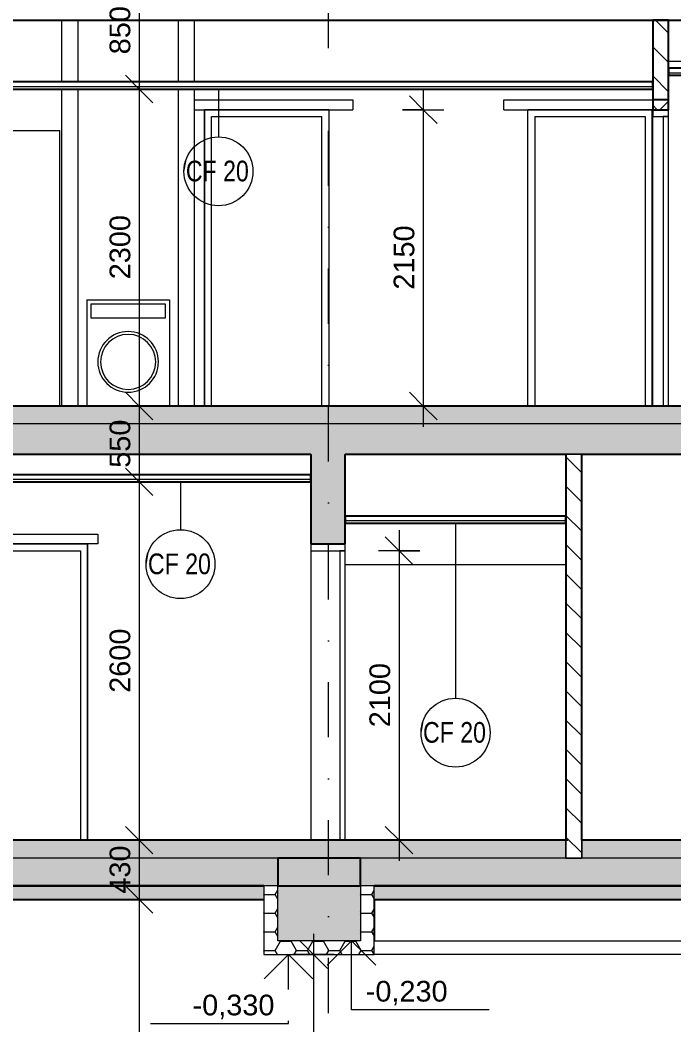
# Model space of a CAD drawing. Header units: millimetres. Extents: x -10201 to 171407, y -8645 to 72638.
# Drawn here: x 13037 to 17779, y -840 to 6450 of the extents above; entities that cross this region are included whole.
import ezdxf

# ---------------------------------------------------------------- set-up
doc = ezdxf.new("R2010")
doc.units = ezdxf.units.MM
doc.linetypes.add('HA_DashDot_10mm-S3mm', pattern=[1000, 400, -300, 0, -300])
doc.linetypes.add('HA_Dot-S4mm', pattern=[400, 0, -400])
for name, color, linetype, lineweight in [('A-____-____-DIMS', 9, 'Continuous', 5), ('A-____-____-DIMS-100', 9, 'Continuous', 5), ('A-CLNG-____-IDEN', 9, 'Continuous', 9), ('A-CLNG-____-MCUT', 9, 'Continuous', 25), ('A-CLNG-____-OTLN', 9, 'Continuous', 9), ('A-CLNG-____-PATT', 9, 'Continuous', 25), ('A-DETL-____-THIN', 9, 'Continuous', 9), ('A-DETL-GENF-OTLN', 9, 'Continuous', 9), ('A-DOOR-____-MCUT', 9, 'Continuous', 9), ('A-DOOR-____-OTLN', 9, 'Continuous', 9), ('A-DOOR-FRAM-MCUT', 9, 'Continuous', 9), ('A-DOOR-FRAM-OTLN', 9, 'Continuous', 9), ('A-FLOR-____-MCUT', 9, 'Continuous', 25), ('A-FLOR-____-PATT', 9, 'Continuous', 25), ('A-FLOR-LEVL-OTLN', 9, 'Continuous', 9), ('A-GENM-____-MCUT', 9, 'Continuous', 25), ('A-GENM-____-OTLN', 9, 'Continuous', 9), ('A-WALL-____-MCUT', 9, 'Continuous', 25), ('A-WALL-____-PATT', 9, 'Continuous', 25), ('E-ELEC-FIXT-OTLN', 9, 'Continuous', 9), ('G-____-____-DIMS', 9, 'Continuous', 5), ('I-FURN-____-OTLN', 9, 'Continuous', 9), ('I-WALL-____-MCUT', 9, 'Continuous', 25), ('I-WALL-____-OTLN', 9, 'Continuous', 9), ('S-BEAM-____-MCUT', 9, 'Continuous', 25), ('S-BEAM-____-OTLN', 9, 'Continuous', 9), ('S-GRID-____-OTLN', 9, 'Continuous', 5)]:
    doc.layers.add(name, color=color, linetype=linetype, lineweight=lineweight)
doc.styles.add('Arial_1', font='arial.ttf', dxfattribs={"height": 150})
doc.styles.add('Arial_3', font='arial.ttf', dxfattribs={"width": 0.8, "height": 150})
doc.dimstyles.new('Inner_Dimensions', dxfattribs={"dimscale": 304.8, "dimtxt": 153.03891, "dimasz": 0.656168, "dimexe": 0.492126, "dimexo": 0.0625, "dimgap": 0.065617, "dimtad": 1, "dimdec": 0, "dimzin": 0, "dimdsep": 46, "dimtxsty": 'Arial_1', "dimblk1": 'OBLIQUE', "dimblk2": 'OBLIQUE', "dimsah": 1, "dimcen": 0.09, "dimdle": 0.492126, "dimazin": 0, "dimtfac": 1, "dimtdec": 4, "dimtix": 1, "dimtmove": 0, "dimatfit": 3, "dimfxl": 0.492126, "dimfxlon": 1, "dimtvp": 1, "dimtolj": 1, "dimtzin": 0, "dimlwd": 9, "dimlwe": 9, "dimarcsym": 2})
pattern_1 = [(135, (-5348.04, 1865.4), (-106.066, -106.066), [])]
pattern_2 = [(0, (-5348.04, 1865.4), (117.188, 67.658), [78.125, -156.25]), (120, (-5348.04, 1865.4), (-117.18705, 67.65792), [78.125, -156.25]), (60, (-5348.04, 1865.4), (0.00045, 135.31679), [0, -156.25, 78.125, 0])]

# ---------------------------------------------------------------- blocks, each defined once
blk = doc.blocks.new('HA_DR_Single_Swing_Solid - In_BJ_900x2100_Vstupni-V1-ŘEZ B-B OBJEKT B')
at = {"layer": 'A-DOOR-____-MCUT', "color": 250}
for p, q in [((15395.7, 2600), (15355.7, 2600)), ((15355.7, 2600), (15355.7, 500)), ((15395.7, 500), (15395.7, 2600)), ((15355.7, 500), (15395.7, 500))]:
    blk.add_line(p, q, dxfattribs=at)
at = {"layer": 'A-DOOR-FRAM-MCUT', "color": 250}
for p, q in [((15395.7, 2650), (15145.7, 2650)), ((15145.7, 2650), (15145.7, 2600)), ((15395.7, 2600), (15395.7, 2650)), ((15145.7, 2600), (15395.7, 2600))]:
    blk.add_line(p, q, dxfattribs=at)
at = {"layer": 'A-DOOR-FRAM-OTLN', "color": 250}
blk.add_line((15145.7, 2600), (15145.7, 500), dxfattribs=at)
blk = doc.blocks.new('HA_DR_Double_Swing_Solid - In_OBJ_1500x2100_1000-1827100-ŘEZ B-B OBJEKT B')
at = {"layer": 'A-DOOR-____-OTLN', "color": 250}
for p, q in [((12975.7, 500), (12975.7, 2600)), ((12975.7, 2600), (12975.7, 500)), ((12905.7, 1470), (12845.7, 1470)), ((12845.7, 1470), (12845.7, 1407.2)), ((12905.7, 1240), (12905.7, 1470)), ((12875.7, 1407.5), (12780.7, 1407.5)), ((12780.7, 1400), (12780.7, 1407.5)), ((12780.7, 1392.5), (12780.7, 1400)), ((12780.7, 1392.5), (12875.7, 1392.5)), ((12845.7, 1392.8), (12845.7, 1240)), ((12845.7, 1240), (12905.7, 1240))]:
    blk.add_line(p, q, dxfattribs=at)
for points, knots in [([(12875.7, 1407.5), (12875.9, 1407.5), (12876.2, 1407.5), (12876.7, 1407.4), (12877.2, 1407.4), (12877.6, 1407.2), (12878.1, 1407.1), (12878.6, 1406.9), (12879, 1406.7), (12879.4, 1406.5), (12879.9, 1406.2), (12880.4, 1405.9), (12880.9, 1405.4), (12881.3, 1404.9), (12881.7, 1404.4), (12882.2, 1403.8), (12882.6, 1402.9), (12883.1, 1401.6), (12883.2, 1400.7), (12883.2, 1400)], [0.5, 0.5, 0.5, 0.5, 0.5208333, 0.5416667, 0.5625, 0.5833333, 0.6041667, 0.625, 0.6458333, 0.6666667, 0.6875, 0.7083333, 0.75, 0.7708333, 0.7916667, 0.8333333, 0.875, 0.9166667, 1, 1, 1, 1]), ([(12883.2, 1400), (12883.2, 1399.3), (12883.1, 1398.4), (12882.6, 1397.1), (12882.2, 1396.2), (12881.7, 1395.6), (12881.3, 1395.1), (12880.9, 1394.6), (12880.3, 1394), (12879.6, 1393.6), (12879, 1393.3), (12878.6, 1393.1), (12878.1, 1392.9), (12877.6, 1392.8), (12877.2, 1392.6), (12876.7, 1392.6), (12876.2, 1392.5), (12875.9, 1392.5), (12875.7, 1392.5)], [0, 0, 0, 0, 0.0833333, 0.125, 0.1666667, 0.2083333, 0.2291667, 0.25, 0.2916667, 0.3333333, 0.3541667, 0.375, 0.3958333, 0.4166667, 0.4375, 0.4583333, 0.4791667, 0.5, 0.5, 0.5, 0.5])]:
    blk.add_open_spline(points, degree=3, knots=knots, dxfattribs=at)
at = {"layer": 'A-DOOR-FRAM-OTLN', "color": 250}
for p, q in [((11925.7, 500), (11925.7, 2650)), ((13525.7, 2650), (11925.7, 2650)), ((13525.7, 500), (13525.7, 2650)), ((11975.7, 2600), (11975.7, 500)), ((11975.7, 2600), (13475.7, 2600)), ((13475.7, 2600), (13475.7, 500))]:
    blk.add_line(p, q, dxfattribs=at)
blk = doc.blocks.new('HA_DR_Single_Swing_Solid - In_BJ_800x2100-V2-ŘEZ B-B OBJEKT B')
at = {"layer": 'A-DOOR-FRAM-OTLN', "color": 250}
for p, q in [((-3229.3, 5800), (-3229.3, 3650)), ((-2329.3, 5800), (-3229.3, 5800)), ((-2329.3, 5800), (-2329.3, 3650)), ((-3179.3, 3650), (-3179.3, 5750)), ((-3179.3, 5750), (-2379.3, 5750)), ((-2379.3, 3650), (-2379.3, 5750))]:
    blk.add_line(p, q, dxfattribs=at)
blk = doc.blocks.new('HA_DR_Single_Swing_Solid - In_BJ_800x2100-2124338-ŘEZ B-B OBJEKT B')
at = {"layer": 'A-DOOR-FRAM-OTLN', "color": 250}
for p, q in [((-934.3, 500), (-934.3, 2650)), ((-34.3, 2650), (-934.3, 2650)), ((-34.3, 500), (-34.3, 2650)), ((-884.3, 2600), (-884.3, 500)), ((-884.3, 2600), (-84.3, 2600)), ((-84.3, 2600), (-84.3, 500))]:
    blk.add_line(p, q, dxfattribs=at)
blk = doc.blocks.new('HA_DR_Single_Swing_Solid - In_BJ_700x2100-2124344-ŘEZ B-B OBJEKT B')
at = {"layer": 'A-DOOR-____-MCUT', "color": 250}
for p, q in [((17740.7, 5750), (17700.7, 5750)), ((17700.7, 5750), (17700.7, 3650)), ((17740.7, 3650), (17740.7, 5750)), ((17700.7, 3650), (17740.7, 3650))]:
    blk.add_line(p, q, dxfattribs=at)
at = {"layer": 'A-DOOR-FRAM-MCUT', "color": 250}
for p, q in [((17740.7, 5800), (17625.7, 5800)), ((17625.7, 5800), (17625.7, 5750)), ((17740.7, 5750), (17740.7, 5800)), ((17625.7, 5750), (17740.7, 5750))]:
    blk.add_line(p, q, dxfattribs=at)
at = {"layer": 'A-DOOR-FRAM-OTLN', "color": 250}
blk.add_line((17625.7, 3650), (17625.7, 5750), dxfattribs=at)
blk = doc.blocks.new('R_bathroom_washing_machine - 600x600x900-1454049-ŘEZ B-B OBJEKT B')
at = {"layer": 'E-ELEC-FIXT-OTLN', "color": 250}
for p, q in [((13520.7, 4420), (14120.7, 4420)), ((13520.7, 4420), (13520.7, 3650)), ((13550.7, 4390), (13550.7, 4290)), ((14090.7, 4390), (13550.7, 4390)), ((14090.7, 4290), (14090.7, 4390)), ((14120.7, 4420), (14120.7, 3650)), ((13550.7, 4290), (14090.7, 4290))]:
    blk.add_line(p, q, dxfattribs=at)
for radius, start, end in [(220, 90, 270), (200, 90, 270), (220, 270, 90), (200, 270, 90)]:
    blk.add_arc((13820.7, 3970), radius, start, end, dxfattribs=at)
blk = doc.blocks.new('NAB_Šatní_skříň_ADNS - 600x2000xšířka-1488385-ŘEZ B-B OBJEKT B')
at = {"layer": 'I-FURN-____-OTLN', "color": 250}
blk.add_line((15395.7, 2500), (16995.7, 2500), dxfattribs=at)
blk = doc.blocks.new('NAB_Šatní_skříň_ADNS - 600x2000xšířka-1735594-ŘEZ B-B OBJEKT B')
at = {"layer": 'I-FURN-____-OTLN', "color": 250}
for p in [(11325.7, 5650), (13325.7, 3650)]:
    blk.add_line(p, (13325.7, 5650), dxfattribs=at)
blk = doc.blocks.new('TB_Porotherm KP11_5_1000mm - TB_Porotherm KP11_5_1000mm-1925202-ŘEZ B-B OBJEKT B')
at = {"layer": 'A-GENM-____-OTLN', "lineweight": 5}
h = blk.add_hatch(dxfattribs=at)
h.set_pattern_fill('FP_7', color=256, style=0, pattern_type=2)
h.set_pattern_definition([(45, (-5348.04, 1865.4), (-176.7767, 176.7767), []), (45, (-5277.33, 1865.4), (-176.7767, 176.7767), []), (45, (-5135.9, 1865.4), (-106.066, 247.4874), [100, -50, 3.353, -46.647])])
h.paths.add_polyline_path([(17740.7, 5800), (17740.7, 5871), (17625.7, 5871), (17625.7, 5800)])
at = {"layer": 'A-GENM-____-MCUT', "color": 50}
for p, q in [((17740.7, 5871), (17625.7, 5871)), ((17625.7, 5871), (17625.7, 5800)), ((17740.7, 5800), (17740.7, 5871)), ((17625.7, 5800), (17740.7, 5800))]:
    blk.add_line(p, q, dxfattribs=at)
blk = doc.blocks.new('TB_Porotherm KP11_5_1250mm - TB_Porotherm KP11_5_1250mm-V16-ŘEZ B-B OBJEKT B')
at = {"layer": 'A-GENM-____-OTLN', "color": 250}
for p, q in [((14300.7, 5871), (15450.7, 5871)), ((15450.7, 5871), (15450.7, 5800)), ((14300.7, 5800), (15450.7, 5800))]:
    blk.add_line(p, q, dxfattribs=at)
blk = doc.blocks.new('TB_Porotherm KP11_5_1250mm - TB_Porotherm KP11_5_1250mm-V17-ŘEZ B-B OBJEKT B')
at = {"layer": 'A-GENM-____-OTLN', "color": 250}
for p, q in [((16545.7, 5800), (16545.7, 5871)), ((16545.7, 5871), (17625.7, 5871)), ((16545.7, 5800), (17625.7, 5800))]:
    blk.add_line(p, q, dxfattribs=at)
blk = doc.blocks.new('TB_Porotherm KP11_5_1750mm - TB_Porotherm KP11_5_1750mm-1925687-ŘEZ B-B OBJEKT B')
at = {"layer": 'A-GENM-____-OTLN', "color": 250}
for p, q in [((11850.7, 2650), (11850.7, 2721)), ((11850.7, 2721), (13600.7, 2721)), ((13600.7, 2721), (13600.7, 2650)), ((13600.7, 2650), (11850.7, 2650))]:
    blk.add_line(p, q, dxfattribs=at)
blk = doc.blocks.new('185-01_OBJEKT B_Central_rvt-1-ŘEZ B-B OBJEKT B')
at = {"layer": 'A-FLOR-____-PATT', "lineweight": 5}
blk.add_hatch(color=7, dxfattribs=at).paths.add_polyline_path([(7568.5, 3520), (20570.7, 3520), (20570.7, 3650), (-6229.3, 3650), (-6229.3, 3520), (7021.6, 3520)])
at = {"layer": 'A-FLOR-____-PATT', "lineweight": 9}
for points in [[(7021.6, 3300), (20720.7, 3300), (20720.7, 3520), (-6739.3, 3520), (-6739.3, 3300), (6474.7, 3300)], [(21080.7, 170), (21080.7, 370), (-6739.3, 370), (-6739.3, 170), (20694.6, 170)]]:
    blk.add_hatch(color=254, dxfattribs=at).paths.add_polyline_path(points)
at = {"layer": 'A-FLOR-____-PATT', "lineweight": 5}
h = blk.add_hatch(color=7, dxfattribs=at)
h.paths.add_polyline_path([(-6229.3, 370), (16995.7, 370), (16995.7, 500), (-6229.3, 500), (-6229.3, 387.6)])
h.paths.add_polyline_path([(20694.6, 370), (20720.7, 370), (20720.7, 500), (17110.7, 500), (17110.7, 370), (20147.7, 370)])
at = {"layer": 'A-WALL-____-PATT', "lineweight": 5}
h = blk.add_hatch(dxfattribs=at)
h.set_pattern_fill('FP_3', color=10, style=0, pattern_type=2)
h.set_pattern_definition(pattern_1)
h.paths.add_polyline_path([(17740.7, 5800), (17740.7, 6450), (17625.7, 6450), (17625.7, 5800)])
at = {"layer": 'A-WALL-____-PATT', "lineweight": 9}
blk.add_hatch(color=254, dxfattribs=at).paths.add_polyline_path([(15145.7, 2650), (15395.7, 2650), (15395.7, 3300), (15145.7, 3300), (15145.7, 3200.3)])
at = {"layer": 'A-WALL-____-PATT', "lineweight": 5}
h = blk.add_hatch(dxfattribs=at)
h.set_pattern_fill('FP_3', color=10, style=0, pattern_type=2)
h.set_pattern_definition(pattern_1)
h.paths.add_polyline_path([(16995.7, 370), (17110.7, 370), (17110.7, 3300), (16995.7, 3300), (16995.7, 500)])
at = {"layer": 'A-CLNG-____-MCUT', "color": 50}
for p, q in [((20720.7, 6102), (17740.7, 6102)), ((17740.7, 6102), (17740.7, 6050)), ((17625.7, 6002), (11325.7, 6002)), ((17625.7, 5950), (17625.7, 6002)), ((17740.7, 6050), (20720.7, 6050)), ((11325.7, 5950), (17625.7, 5950)), ((15145.7, 3152), (3200.7, 3152)), ((15145.7, 3100), (15145.7, 3152)), ((3200.7, 3100), (15145.7, 3100)), ((16995.7, 2852), (15395.7, 2852)), ((15395.7, 2852), (15395.7, 2800)), ((16995.7, 2800), (16995.7, 2852)), ((15395.7, 2800), (16995.7, 2800))]:
    blk.add_line(p, q, dxfattribs=at)
at = {"layer": 'A-CLNG-____-MCUT', "color": 250, "lineweight": 9}
for p, q in [((20720.7, 6066), (17740.7, 6066)), ((17625.7, 5966), (11325.7, 5966)), ((15145.7, 3116), (3200.7, 3116)), ((16995.7, 2816), (15395.7, 2816))]:
    blk.add_line(p, q, dxfattribs=at)
at = {"layer": 'A-FLOR-____-MCUT', "color": 50}
for p, q in [((3200.7, 6450), (20720.7, 6450)), ((20570.7, 3650), (-6229.3, 3650)), ((3200.7, 3300), (15145.7, 3300)), ((15395.7, 3300), (16995.7, 3300)), ((17110.7, 3300), (20720.7, 3300)), ((16995.7, 500), (-6229.3, 500)), ((20720.7, 500), (17110.7, 500)), ((-6739.3, 170), (14805.7, 170)), ((14905.7, 170), (15505.7, 170)), ((15605.7, 170), (21080.7, 170))]:
    blk.add_line(p, q, dxfattribs=at)
at = {"layer": 'A-FLOR-____-MCUT', "color": 250, "lineweight": 9}
for p, q in [((20570.7, 3520), (-6229.3, 3520)), ((16995.7, 3300), (17110.7, 3300)), ((16995.7, 370), (16995.7, 500)), ((17110.7, 500), (17110.7, 370)), ((16995.7, 370), (-6229.3, 370)), ((17110.7, 370), (16995.7, 370)), ((20720.7, 370), (17110.7, 370))]:
    blk.add_line(p, q, dxfattribs=at)
at = {"layer": 'A-WALL-____-MCUT', "color": 250, "lineweight": 9}
for p, q in [((17110.7, 3300), (16995.7, 3300)), ((16995.7, 500), (16995.7, 370)), ((17110.7, 370), (17110.7, 500)), ((16995.7, 370), (17110.7, 370))]:
    blk.add_line(p, q, dxfattribs=at)
at = {"layer": 'I-WALL-____-MCUT', "color": 50}
for p, q in [((17625.7, 6450), (17625.7, 5800)), ((17740.7, 6450), (17625.7, 6450)), ((17740.7, 5800), (17740.7, 6450)), ((17625.7, 5800), (17740.7, 5800)), ((15145.7, 3300), (15145.7, 2650)), ((15395.7, 2650), (15395.7, 3300)), ((16995.7, 3300), (16995.7, 500)), ((17110.7, 500), (17110.7, 3300)), ((15145.7, 2650), (15395.7, 2650))]:
    blk.add_line(p, q, dxfattribs=at)
at = {"layer": 'I-WALL-____-OTLN', "color": 250}
for p, q in [((13340.7, 6002), (13340.7, 6450)), ((13455.7, 6450), (13455.7, 6002)), ((14185.7, 6002), (14185.7, 6450)), ((14300.7, 6450), (14300.7, 6002)), ((20720.7, 6150), (17740.7, 6150)), ((13340.7, 3650), (13340.7, 5950)), ((13455.7, 5950), (13455.7, 3650)), ((14185.7, 3650), (14185.7, 5950)), ((14300.7, 5950), (14300.7, 3650)), ((14375.7, 3650), (14375.7, 5800)), ((14375.7, 5800), (15275.7, 5800)), ((15275.7, 5800), (15275.7, 3650)), ((16720.7, 3650), (16720.7, 5800)), ((16720.7, 5800), (17620.7, 5800)), ((17620.7, 5800), (17620.7, 3650)), ((11925.7, 2650), (13525.7, 2650)), ((13525.7, 2650), (13525.7, 500))]:
    blk.add_line(p, q, dxfattribs=at)
at = {"layer": 'A-DOOR-____-OTLN', "color": 250, "lineweight": 9}
for name, p in [('HA_DR_Single_Swing_Solid - In_BJ_800x2100-V2-ŘEZ B-B OBJEKT B', (17605, 0)), ('HA_DR_Single_Swing_Solid - In_BJ_800x2100-2124338-ŘEZ B-B OBJEKT B', (17655, 3150)), ('HA_DR_Single_Swing_Solid - In_BJ_700x2100-2124344-ŘEZ B-B OBJEKT B', (0, 0)), ('HA_DR_Double_Swing_Solid - In_OBJ_1500x2100_1000-1827100-ŘEZ B-B OBJEKT B', (0, 0)), ('HA_DR_Single_Swing_Solid - In_BJ_900x2100_Vstupni-V1-ŘEZ B-B OBJEKT B', (0, 0))]:
    blk.add_blockref(name, p, dxfattribs=at)
at = {"layer": 'A-GENM-____-OTLN', "color": 250, "lineweight": 9}
for name in ['TB_Porotherm KP11_5_1250mm - TB_Porotherm KP11_5_1250mm-V16-ŘEZ B-B OBJEKT B', 'TB_Porotherm KP11_5_1250mm - TB_Porotherm KP11_5_1250mm-V17-ŘEZ B-B OBJEKT B', 'TB_Porotherm KP11_5_1000mm - TB_Porotherm KP11_5_1000mm-1925202-ŘEZ B-B OBJEKT B', 'TB_Porotherm KP11_5_1750mm - TB_Porotherm KP11_5_1750mm-1925687-ŘEZ B-B OBJEKT B']:
    blk.add_blockref(name, (0, 0), dxfattribs=at)
at = {"layer": 'E-ELEC-FIXT-OTLN', "color": 250, "lineweight": 9}
blk.add_blockref('R_bathroom_washing_machine - 600x600x900-1454049-ŘEZ B-B OBJEKT B', (0, 0), dxfattribs=at)
at = {"layer": 'I-FURN-____-OTLN', "color": 250, "lineweight": 9}
for name in ['NAB_Šatní_skříň_ADNS - 600x2000xšířka-1735594-ŘEZ B-B OBJEKT B', 'NAB_Šatní_skříň_ADNS - 600x2000xšířka-1488385-ŘEZ B-B OBJEKT B']:
    blk.add_blockref(name, (0, 0), dxfattribs=at)
blk = doc.blocks.new('DIMBLOCK21-ŘEZ B-B OBJEKT B')
at = {"layer": 'A-____-____-DIMS-100', "lineweight": 9}
for p, q in [((15961.2, 5950), (15961.2, 3500)), ((15961.2, 5800), (15861.2, 5900)), ((15811.2, 5800), (16111.2, 5800)), ((15961.2, 5800), (15811.2, 5800)), ((15961.2, 5800), (16061.2, 5700)), ((15961.2, 3650), (15861.2, 3750)), ((16111.2, 3650), (15811.2, 3650)), ((15961.2, 3650), (16061.2, 3550)), ((15961.2, 3650), (16111.2, 3650))]:
    blk.add_line(p, q, dxfattribs=at)
at = {"layer": 'A-____-____-DIMS-100', "color": 0, "lineweight": 9, "insert": (15746.4, 4494.3), "char_height": 150, "width": 553.765, "attachment_point": 1, "rotation": 90, "line_spacing_factor": 0.941778, "style": 'Arial_1'}
blk.add_mtext('2150', dxfattribs=at)
blk = doc.blocks.new('_Oblique')
at = {"color": 0, "linetype": 'ByBlock', "lineweight": -2}
blk.add_line((-0.5, -0.5), (0.5, 0.5), dxfattribs=at)
blk = doc.blocks.new('DIMBLOCK22-ŘEZ B-B OBJEKT B')
at = {"layer": 'A-____-____-DIMS-100', "lineweight": 9}
for p, q in [((15785.6, 2600), (15685.6, 2700)), ((15785.6, 2750), (15785.6, 350)), ((15935.6, 2600), (15635.6, 2600)), ((15785.6, 2600), (15885.6, 2500)), ((15785.6, 2600), (15935.6, 2600)), ((15785.6, 500), (15685.6, 600)), ((15935.6, 500), (15635.6, 500)), ((15785.6, 500), (15885.6, 400)), ((15785.6, 500), (15935.6, 500))]:
    blk.add_line(p, q, dxfattribs=at)
at = {"layer": 'A-____-____-DIMS-100', "color": 0, "lineweight": 9, "insert": (15570.9, 1319.3), "char_height": 150, "width": 553.765, "attachment_point": 1, "rotation": 90, "line_spacing_factor": 0.941778, "style": 'Arial_1'}
blk.add_mtext('2100', dxfattribs=at)
blk = doc.blocks.new('Spot Elevations - Flipped-794089-ŘEZ B-B OBJEKT B')
at = {"layer": 'G-____-____-DIMS', "lineweight": 9}
for p, q in [((-4701.9, -3226.8), (-4525.2, -3050)), ((-4525.2, -3050), (-4348.4, -3226.8)), ((-4525.2, -3550), (-4525.2, -3050)), ((-3525.2, -3550), (-4525.2, -3550))]:
    blk.add_line(p, q, dxfattribs=at)
blk = doc.blocks.new('HA_Tag_Ceiling - Group _ Type Mark-1822524-ŘEZ B-B OBJEKT B')
at = {"layer": 'A-CLNG-____-IDEN'}
blk.add_line((19480.7, 5452.7), (19495.8, 5538.2), dxfattribs=at)
blk.add_circle((19730.7, 5452.7), 250, dxfattribs=at)
blk = doc.blocks.new('DIMBLOCK54-ŘEZ B-B OBJEKT B')
at = {"layer": 'A-____-____-DIMS-100', "lineweight": 9}
for p, q in [((13900.9, 6800), (13800.9, 6900)), ((14050.9, 6800), (13750.9, 6800)), ((13900.9, 6800), (13900.9, 5950)), ((13900.9, 6800), (14000.9, 6700)), ((13900.9, 6800), (14050.9, 6800)), ((13900.9, 5950), (13800.9, 6050)), ((14050.9, 5950), (13750.9, 5950)), ((13900.9, 5950), (14000.9, 5850)), ((13900.9, 5950), (14050.9, 5950))]:
    blk.add_line(p, q, dxfattribs=at)
at = {"layer": 'A-____-____-DIMS-100', "color": 0, "lineweight": 9, "insert": (13686.2, 6201.9), "char_height": 150, "width": 415.324, "attachment_point": 1, "rotation": 90, "line_spacing_factor": 0.941778, "style": 'Arial_1'}
blk.add_mtext('850', dxfattribs=at)
blk = doc.blocks.new('DIMBLOCK55-ŘEZ B-B OBJEKT B')
at = {"layer": 'A-____-____-DIMS-100', "lineweight": 9}
for p, q in [((13900.9, 5950), (13800.9, 6050)), ((14050.9, 5950), (13750.9, 5950)), ((13900.9, 5950), (13900.9, 3650)), ((13900.9, 5950), (14000.9, 5850)), ((13900.9, 5950), (14050.9, 5950)), ((13900.9, 3650), (13800.9, 3750)), ((14050.9, 3650), (13750.9, 3650)), ((13900.9, 3650), (14000.9, 3550)), ((13900.9, 3650), (14050.9, 3650))]:
    blk.add_line(p, q, dxfattribs=at)
at = {"layer": 'A-____-____-DIMS-100', "color": 0, "lineweight": 9, "insert": (13686.2, 4569.3), "char_height": 150, "width": 553.765, "attachment_point": 1, "rotation": 90, "line_spacing_factor": 0.941778, "style": 'Arial_1'}
blk.add_mtext('2300', dxfattribs=at)
blk = doc.blocks.new('DIMBLOCK56-ŘEZ B-B OBJEKT B')
at = {"layer": 'A-____-____-DIMS-100', "lineweight": 9}
for p, q in [((13900.9, 3650), (13800.9, 3750)), ((14050.9, 3650), (13750.9, 3650)), ((13900.9, 3650), (13900.9, 3100)), ((13900.9, 3650), (14000.9, 3550)), ((13900.9, 3650), (14050.9, 3650)), ((13900.9, 3100), (13800.9, 3200)), ((14050.9, 3100), (13750.9, 3100)), ((13900.9, 3100), (14000.9, 3000)), ((13900.9, 3100), (14050.9, 3100))]:
    blk.add_line(p, q, dxfattribs=at)
at = {"layer": 'A-____-____-DIMS-100', "color": 0, "lineweight": 9, "insert": (13686.2, 3201.9), "char_height": 150, "width": 415.324, "attachment_point": 1, "rotation": 90, "line_spacing_factor": 0.941778, "style": 'Arial_1'}
blk.add_mtext('550', dxfattribs=at)
blk = doc.blocks.new('DIMBLOCK57-ŘEZ B-B OBJEKT B')
at = {"layer": 'A-____-____-DIMS-100', "lineweight": 9}
for p, q in [((13900.9, 3100), (13800.9, 3200)), ((14050.9, 3100), (13750.9, 3100)), ((13900.9, 3100), (13900.9, 500)), ((13900.9, 3100), (14000.9, 3000)), ((13900.9, 3100), (14050.9, 3100)), ((13900.9, 500), (13800.9, 600)), ((14050.9, 500), (13750.9, 500)), ((13900.9, 500), (14000.9, 400)), ((13900.9, 500), (14050.9, 500))]:
    blk.add_line(p, q, dxfattribs=at)
at = {"layer": 'A-____-____-DIMS-100', "color": 0, "lineweight": 9, "insert": (13686.2, 1569.3), "char_height": 150, "width": 553.765, "attachment_point": 1, "rotation": 90, "line_spacing_factor": 0.941778, "style": 'Arial_1'}
blk.add_mtext('2600', dxfattribs=at)
blk = doc.blocks.new('DIMBLOCK58-ŘEZ B-B OBJEKT B')
at = {"layer": 'A-____-____-DIMS-100', "lineweight": 9}
for p, q in [((13900.9, 500), (13800.9, 600)), ((14050.9, 500), (13750.9, 500)), ((13900.9, 500), (13900.9, 70)), ((13900.9, 500), (14000.9, 400)), ((13900.9, 500), (14050.9, 500)), ((13900.9, 70), (13800.9, 170)), ((14050.9, 70), (13750.9, 70)), ((13900.9, 70), (14000.9, -30)), ((13900.9, 70), (14050.9, 70))]:
    blk.add_line(p, q, dxfattribs=at)
at = {"layer": 'A-____-____-DIMS-100', "color": 0, "lineweight": 9, "insert": (13686.2, 111.9), "char_height": 150, "width": 415.324, "attachment_point": 1, "rotation": 90, "line_spacing_factor": 0.941778, "style": 'Arial_1'}
blk.add_mtext('430', dxfattribs=at)
blk = doc.blocks.new('DIMBLOCK59-ŘEZ B-B OBJEKT B')
at = {"layer": 'A-____-____-DIMS-100', "lineweight": 9}
for p, q in [((13900.9, 70), (13800.9, 170)), ((14050.9, 70), (13750.9, 70)), ((13900.9, 70), (13900.9, -2800)), ((13900.9, 70), (14000.9, -30)), ((13900.9, 70), (14050.9, 70)), ((13900.9, -2650), (13800.9, -2550)), ((14050.9, -2650), (13750.9, -2650)), ((13900.9, -2650), (14000.9, -2750)), ((13900.9, -2650), (14050.9, -2650))]:
    blk.add_line(p, q, dxfattribs=at)
at = {"layer": 'A-____-____-DIMS-100', "color": 0, "lineweight": 9, "insert": (13686.2, -1520.7), "char_height": 150, "width": 553.765, "attachment_point": 1, "rotation": 90, "line_spacing_factor": 0.941778, "style": 'Arial_1'}
blk.add_mtext('2720', dxfattribs=at)
blk = doc.blocks.new('DIMBLOCK75-ŘEZ B-B OBJEKT B')
at = {"layer": 'A-____-____-DIMS-100', "lineweight": 9}
for p, q in [((15165.8, -180), (15165.8, -2800)), ((15165.8, -330), (15065.8, -230)), ((15315.8, -330), (15015.8, -330)), ((15165.8, -330), (15265.8, -430)), ((15165.8, -330), (15315.8, -330)), ((15165.8, -2650), (15065.8, -2550)), ((15315.8, -2650), (15015.8, -2650)), ((15165.8, -2650), (15265.8, -2750)), ((15165.8, -2650), (15315.8, -2650))]:
    blk.add_line(p, q, dxfattribs=at)
at = {"layer": 'A-____-____-DIMS-100', "color": 0, "lineweight": 9, "insert": (14951.1, -1720.7), "char_height": 150, "width": 553.765, "attachment_point": 1, "rotation": 90, "line_spacing_factor": 0.941778, "style": 'Arial_1'}
blk.add_mtext('2320', dxfattribs=at)

msp = doc.modelspace()

# ---------------------------------------------------------------- hatches: boundary and pattern name
at = {"layer": 'A-CLNG-____-PATT', "lineweight": 5}
h = msp.add_hatch(dxfattribs=at)
h.set_pattern_fill('FP_9', color=256, style=0, pattern_type=2)
h.set_pattern_definition(pattern_2)
h.paths.add_polyline_path([(11397, 70), (14805.7, 70), (14805.7, 170), (11275.7, 170), (11275.7, 70)])
h.paths.add_polyline_path([(-6104.5, 70), (2950.7, 70), (2950.7, 170), (-6489.3, 170), (-6489.3, 70)])
h.paths.add_polyline_path([(20830.7, 70), (20830.7, 170), (15605.7, 170), (15605.7, 70), (20147.7, 70)])
at = {"layer": 'A-DETL-GENF-OTLN', "lineweight": 5}
h = msp.add_hatch(dxfattribs=at)
h.set_pattern_fill('FP_15', color=10, style=0, pattern_type=2)
h.set_pattern_definition([(0, (-5348.04, 1865.4), (117.187, 67.658), [78.125, -156.25]), (120, (-5348.04, 1865.4), (-117.18705, 67.65792), [78.125, -156.25]), (60, (-5348.04, 1865.4), (-5e-05, 135.31592), [0, -156.25, 78.125, 0])])
h.paths.add_polyline_path([(15605.7, -330), (15605.7, 170), (15505.7, 170), (15505.7, -230), (14905.7, -230), (14905.7, 170), (14805.7, 170), (14805.7, -330)])
at = {"layer": 'A-WALL-____-PATT', "lineweight": 5}
h = msp.add_hatch(dxfattribs=at)
h.set_pattern_fill('FP_9', color=256, style=0, pattern_type=2)
h.set_pattern_definition(pattern_2)
h.paths.add_polyline_path([(15605.7, -230), (15606.9, -230), (15606.9, 70), (15605.7, 70)])
at = {"layer": 'S-BEAM-____-OTLN', "lineweight": 5}
msp.add_hatch(color=256, dxfattribs=at).paths.add_polyline_path([(14905.7, -230), (15505.7, -230), (15505.7, 370), (14905.7, 370), (14905.7, 75.1)])

# ---------------------------------------------------------------- linework, layer by layer
at = {"layer": 'A-CLNG-____-IDEN'}
for p, q in [((14475.7, 5950), (14475.7, 5602.7)), ((14200.7, 3100), (14200.7, 2752.7)), ((16195.7, 2800), (16195.7, 1530))]:
    msp.add_line(p, q, dxfattribs=at)
at = {"layer": 'A-CLNG-____-MCUT'}
for p, q in [((14805.7, 170), (11275.7, 170)), ((20830.7, 170), (15605.7, 170)), ((11275.7, 70), (14805.7, 70)), ((15606.9, 70), (20830.7, 70))]:
    msp.add_line(p, q, dxfattribs=at)
at = {"layer": 'A-CLNG-____-OTLN'}
msp.add_line((20830.7, -330), (15605.7, -330), dxfattribs=at)
at = {"layer": 'A-DETL-____-THIN'}
for p, q in [((14905.7, 170), (14805.7, 170)), ((14805.7, 170), (14805.7, -330)), ((14905.7, -230), (14905.7, 170)), ((15605.7, 170), (15505.7, 170)), ((15505.7, 170), (15505.7, -230)), ((15605.7, -230), (15605.7, 170)), ((15505.7, -230), (14905.7, -230)), ((15605.7, -330), (15605.7, -230)), ((14805.7, -330), (15605.7, -330))]:
    msp.add_line(p, q, dxfattribs=at)
at = {"layer": 'A-FLOR-LEVL-OTLN', "linetype": 'HA_Dot-S4mm', "lineweight": 5}
for p, q in [((-10200.7, 3650), (27520.9, 3650)), ((-10200.7, 500), (27520.9, 500))]:
    msp.add_line(p, q, dxfattribs=at)
at = {"layer": 'G-____-____-DIMS', "lineweight": 9}
msp.add_line((14958.8, -330), (14984.1, -330), dxfattribs=at)
at = {"layer": 'I-WALL-____-MCUT'}
for p, q in [((15606.9, 70), (15605.7, 70)), ((15606.9, -230), (15606.9, 70)), ((15605.7, -230), (15606.9, -230))]:
    msp.add_line(p, q, dxfattribs=at)
at = {"layer": 'I-WALL-____-OTLN'}
msp.add_line((15606.9, -230), (20830.7, -230), dxfattribs=at)
at = {"layer": 'S-BEAM-____-MCUT'}
for p, q in [((15505.7, 370), (14905.7, 370)), ((14905.7, 370), (14905.7, 170)), ((15505.7, 170), (15505.7, 370))]:
    msp.add_line(p, q, dxfattribs=at)
at = {"layer": 'S-GRID-____-OTLN', "linetype": 'HA_DashDot_10mm-S3mm', "lineweight": 9}
msp.add_line((15273.1, -3754.1), (15273.1, 11949.7), dxfattribs=at)

# ---------------------------------------------------------------- block references
at = {"lineweight": 5}
msp.add_blockref('185-01_OBJEKT B_Central_rvt-1-ŘEZ B-B OBJEKT B', (0, 0), dxfattribs=at)
at = {"layer": 'A-CLNG-____-IDEN'}
for p in [(-5255, -100), (-5530, -2950), (-3535, -4172.7)]:
    msp.add_blockref('HA_Tag_Ceiling - Group _ Type Mark-1822524-ŘEZ B-B OBJEKT B', p, dxfattribs=at)
at = {"layer": 'G-____-____-DIMS', "lineweight": 9}
msp.add_blockref('Spot Elevations - Flipped-794089-ŘEZ B-B OBJEKT B', (19965.3, 2820), dxfattribs=at)
at = {"layer": 'G-____-____-DIMS', "lineweight": 9, "extrusion": (0, 0, -1)}
msp.add_blockref('Spot Elevations - Flipped-794089-ŘEZ B-B OBJEKT B', (-10458.9, 2720), dxfattribs=at)

# ---------------------------------------------------------------- texts
at = {"layer": 'A-CLNG-____-IDEN', "lineweight": 5, "char_height": 150, "width": 564.388, "attachment_point": 1, "style": 'Arial_3'}
for insert in [(14239.6, 5430), (13964.6, 2580), (15959.6, 1357.3)]:
    msp.add_mtext('CF 20', dxfattribs=dict(at, insert=insert))

# ---------------------------------------------------------------- dimensions: what is measured, and where the dimension line sits
at = {"layer": 'A-____-____-DIMS', "lineweight": 9}
for base, p1, p2, override, picture, middle in [((13900.9, 5950), (14050.9, 6800), (14050.9, 5950), {"dimpost": '<>', "dimfxl": 850}, 'DIMBLOCK54-ŘEZ B-B OBJEKT B', (13804.4, 6375)), ((13900.9, 3650), (14050.9, 5950), (14050.9, 3650), {"dimpost": '<>', "dimfxl": 2300}, 'DIMBLOCK55-ŘEZ B-B OBJEKT B', (13804.3, 4800)), ((15961.2, 3650), (15811.2, 5800), (16111.2, 3650), {"dimpost": '<>', "dimfxl": 2170.829335}, 'DIMBLOCK21-ŘEZ B-B OBJEKT B', (15864.6, 4725)), ((13900.9, 3100), (14050.9, 3650), (14050.9, 3100), {"dimpost": '<>', "dimfxl": 550}, 'DIMBLOCK56-ŘEZ B-B OBJEKT B', (13804.4, 3375)), ((13900.9, 500), (14050.9, 3100), (14050.9, 500), {"dimpost": '<>', "dimfxl": 2600}, 'DIMBLOCK57-ŘEZ B-B OBJEKT B', (13804.4, 1800)), ((15785.6, 500), (15935.6, 2600), (15935.6, 500), {"dimpost": '<>', "dimfxl": 2100}, 'DIMBLOCK22-ŘEZ B-B OBJEKT B', (15689, 1550)), ((13900.9, 70), (14050.9, 500), (14050.9, 70), {"dimpost": '<>', "dimfxl": 430}, 'DIMBLOCK58-ŘEZ B-B OBJEKT B', (13804.3, 285)), ((13900.9, -2650), (14050.9, 70), (14050.9, -2650), {"dimpost": '<>', "dimfxl": 2720}, 'DIMBLOCK59-ŘEZ B-B OBJEKT B', (13804.4, -1290))]:
    dim = msp.add_linear_dim(base=base, p1=p1, p2=p2, angle=90, dimstyle='Inner_Dimensions', override=override, dxfattribs=at)
    dim.commit()
    dim.dimension.update_dxf_attribs({"geometry": picture, "text_midpoint": middle})

# ---------------------------------------------------------------- next in the draw order: texts
at = {"layer": 'G-____-____-DIMS', "lineweight": 9, "char_height": 150, "width": 710.695, "attachment_point": 1, "line_spacing_factor": 0.941778, "style": 'Arial_1', "bg_fill": 3, "box_fill_scale": 1.25, "bg_fill_color": 256, "bg_fill_true_color": 13158600, "bg_fill_transparency": 0}
for s, insert in [('-0,230', (15544.1, -520.7)), ('-0,330', (14287.9, -620.7))]:
    msp.add_mtext(s, dxfattribs=dict(at, insert=insert))

# ---------------------------------------------------------------- next in the draw order: dimensions: what is measured, and where the dimension line sits
at = {"layer": 'A-____-____-DIMS', "lineweight": 9}
dim = msp.add_linear_dim(base=(15165.8, -2650), p1=(15315.8, -330), p2=(15315.8, -2650), angle=90, dimstyle='Inner_Dimensions', override={"dimpost": '<>', "dimfxl": 2320}, dxfattribs=at)
dim.commit()
dim.dimension.update_dxf_attribs({"geometry": 'DIMBLOCK75-ŘEZ B-B OBJEKT B', "text_midpoint": (15069.2, -1490)})

doc.saveas('drawing.dxf')
